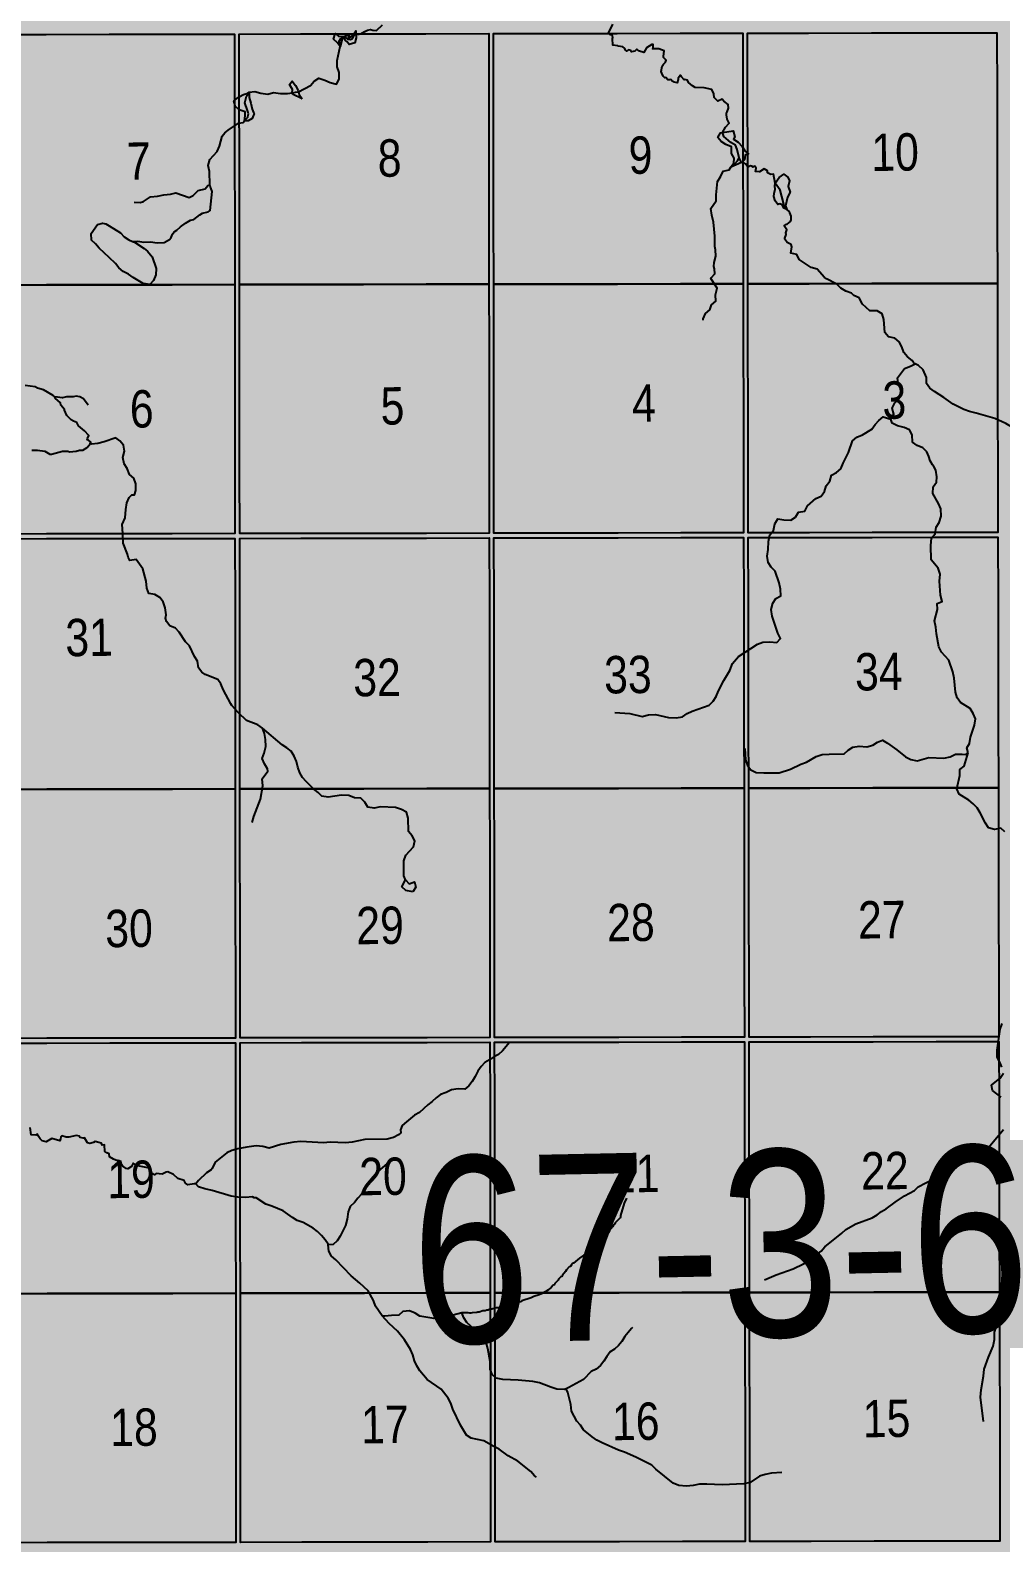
# Model space of a CAD drawing. Extents: x 405326 to 424052, y 6044755 to 6062236.
# Drawn here: x 416942.9 to 417150.2, y 6050906.2 to 6051229.2 of the extents above; entities that cross this region are included whole.
import ezdxf

# ---------------------------------------------------------------- set-up
doc = ezdxf.new("R2010")
doc.units = 0
doc.header["$LTSCALE"] = 5
doc.linetypes.add('DASHED2', pattern=[9.525, 6.35, -3.175])
for name, color, linetype in [('Quarters', 8, 'Continuous'), ('RoadSeg', 57, 'DASHED2'), ('T-WATER', 160, 'Continuous')]:
    doc.layers.add(name, color=color, linetype=linetype)
doc.layers.add('ROUTE-MAP-BACKGROUND-H', color=7, linetype='Continuous', true_color=0xf0ebff)
doc.styles.add('120', font='ARIALN.TTF', dxfattribs={"height": 13})

msp = doc.modelspace()

# ---------------------------------------------------------------- hatches: boundary and pattern name
at = {"layer": 'ROUTE-MAP-BACKGROUND-H'}
h = msp.add_hatch(color=256, dxfattribs=at)
h.dxf.hatch_style = 1
h.paths.add_polyline_path([(417500.313, 6050470.993), (417499.828, 6050583.719), (417489.556, 6051448.866), (416064.545, 6051448.577), (416073.609, 6050477.938), (416071.924, 6050150.968), (416104.424, 6050150.804), (416615.018, 6050150.686), (416614.752, 6050098.449), (417501.84, 6050099.469), (417600.187, 6050099.469), (417600.187, 6050157.259), (417501.84, 6050157.777)])

# ---------------------------------------------------------------- linework, layer by layer
at = {"layer": 'Quarters', "flags": 128}
for points in [[(416986.604, 6051174.873), (416973.196, 6051174.851), (416959.787, 6051174.829), (416946.378, 6051174.808), (416933.304, 6051174.786), (416933.297, 6051188.163), (416933.29, 6051201.54), (416933.283, 6051214.917), (416933.276, 6051228.294), (416946.346, 6051228.315), (416959.749, 6051228.337), (416973.153, 6051228.359), (416986.557, 6051228.382), (416986.569, 6051215.004), (416986.581, 6051201.627), (416986.593, 6051188.25)], [(417040.908, 6051174.96), (417027.499, 6051174.939), (417014.091, 6051174.917), (417000.682, 6051174.896), (416987.608, 6051174.874), (416987.596, 6051188.252), (416987.584, 6051201.629), (416987.572, 6051215.006), (416987.561, 6051228.383), (417000.63, 6051228.405), (417014.034, 6051228.427), (417027.438, 6051228.449), (417040.842, 6051228.471), (417040.858, 6051215.093), (417040.875, 6051201.715), (417040.892, 6051188.338)], [(417095.212, 6051175.047), (417081.804, 6051175.026), (417068.395, 6051175.004), (417054.986, 6051174.983), (417041.912, 6051174.962), (417041.895, 6051188.34), (417041.878, 6051201.717), (417041.862, 6051215.095), (417041.845, 6051228.472), (417054.914, 6051228.494), (417068.318, 6051228.516), (417081.722, 6051228.538), (417095.126, 6051228.56), (417095.147, 6051215.182), (417095.169, 6051201.803), (417095.191, 6051188.425)], [(417149.516, 6051175.134), (417136.108, 6051175.113), (417122.699, 6051175.091), (417109.29, 6051175.07), (417096.216, 6051175.049), (417096.194, 6051188.427), (417096.173, 6051201.805), (417096.151, 6051215.183), (417096.129, 6051228.561), (417109.199, 6051228.583), (417122.602, 6051228.605), (417136.006, 6051228.627), (417149.41, 6051228.648), (417149.436, 6051215.27), (417149.463, 6051201.891), (417149.49, 6051188.513)], [(416986.604, 6051174.873), (416986.616, 6051161.496), (416986.628, 6051148.118), (416986.64, 6051134.741), (416986.652, 6051121.698), (416973.238, 6051121.677), (416959.825, 6051121.656), (416946.411, 6051121.634), (416933.332, 6051121.613), (416933.325, 6051134.656), (416933.318, 6051148.033), (416933.311, 6051161.41), (416933.304, 6051174.786), (416946.378, 6051174.808), (416959.787, 6051174.829), (416973.196, 6051174.851)], [(417040.908, 6051174.96), (417040.925, 6051161.583), (417040.942, 6051148.205), (417040.959, 6051134.827), (417040.975, 6051121.784), (417027.561, 6051121.763), (417014.147, 6051121.742), (417000.734, 6051121.721), (416987.655, 6051121.7), (416987.643, 6051134.743), (416987.631, 6051148.12), (416987.62, 6051161.497), (416987.608, 6051174.874), (417000.682, 6051174.896), (417014.091, 6051174.917), (417027.499, 6051174.939)], [(417095.212, 6051175.047), (417095.234, 6051161.669), (417095.256, 6051148.291), (417095.278, 6051134.913), (417095.299, 6051121.869), (417081.885, 6051121.848), (417068.472, 6051121.827), (417055.058, 6051121.806), (417041.978, 6051121.786), (417041.962, 6051134.829), (417041.945, 6051148.207), (417041.928, 6051161.584), (417041.912, 6051174.962), (417054.986, 6051174.983), (417068.395, 6051175.004), (417081.804, 6051175.026)], [(417149.516, 6051175.134), (417149.543, 6051161.756), (417149.57, 6051148.377), (417149.597, 6051134.998), (417149.623, 6051121.954), (417136.209, 6051121.933), (417122.796, 6051121.912), (417109.382, 6051121.891), (417096.303, 6051121.871), (417096.281, 6051134.915), (417096.259, 6051148.293), (417096.238, 6051161.671), (417096.216, 6051175.049), (417109.29, 6051175.07), (417122.699, 6051175.091), (417136.108, 6051175.113)], [(417041.044, 6051067.269), (417027.625, 6051067.248), (417014.206, 6051067.227), (417000.788, 6051067.205), (416987.704, 6051067.184), (416987.692, 6051080.562), (416987.68, 6051093.941), (416987.668, 6051107.319), (416987.656, 6051120.697), (417000.735, 6051120.717), (417014.148, 6051120.739), (417027.562, 6051120.76), (417040.976, 6051120.781), (417040.993, 6051107.403), (417041.01, 6051094.025), (417041.027, 6051080.647)], [(417095.388, 6051067.354), (417081.969, 6051067.333), (417068.551, 6051067.312), (417055.132, 6051067.291), (417042.047, 6051067.271), (417042.03, 6051080.649), (417042.013, 6051094.027), (417041.997, 6051107.405), (417041.98, 6051120.783), (417055.059, 6051120.803), (417068.473, 6051120.824), (417081.887, 6051120.845), (417095.301, 6051120.866), (417095.323, 6051107.488), (417095.344, 6051094.11), (417095.366, 6051080.732)], [(417149.733, 6051067.439), (417136.314, 6051067.418), (417122.895, 6051067.397), (417109.476, 6051067.376), (417096.392, 6051067.356), (417096.37, 6051080.734), (417096.348, 6051094.112), (417096.326, 6051107.49), (417096.304, 6051120.868), (417109.384, 6051120.888), (417122.797, 6051120.909), (417136.211, 6051120.93), (417149.625, 6051120.951), (417149.652, 6051107.573), (417149.679, 6051094.195), (417149.706, 6051080.817)], [(416986.7, 6051067.183), (416973.282, 6051067.161), (416959.864, 6051067.14), (416946.445, 6051067.118), (416933.361, 6051067.097), (416933.354, 6051080.476), (416933.347, 6051093.854), (416933.34, 6051107.232), (416933.333, 6051120.61), (416946.412, 6051120.631), (416959.825, 6051120.652), (416973.239, 6051120.674), (416986.652, 6051120.695), (416986.664, 6051107.317), (416986.676, 6051093.939), (416986.688, 6051080.561)], [(416986.7, 6051067.183), (416986.712, 6051053.805), (416986.724, 6051040.427), (416986.737, 6051027.049), (416986.749, 6051014.005), (416973.325, 6051013.984), (416959.902, 6051013.962), (416946.479, 6051013.941), (416933.39, 6051013.92), (416933.383, 6051026.963), (416933.375, 6051040.341), (416933.368, 6051053.719), (416933.361, 6051067.097), (416946.445, 6051067.118), (416959.864, 6051067.14), (416973.282, 6051067.161)], [(417041.044, 6051067.269), (417041.061, 6051053.891), (417041.078, 6051040.513), (417041.095, 6051027.135), (417041.112, 6051014.091), (417027.688, 6051014.07), (417014.264, 6051014.049), (417000.841, 6051014.028), (416987.752, 6051014.007), (416987.74, 6051027.05), (416987.728, 6051040.428), (416987.716, 6051053.806), (416987.704, 6051067.184), (417000.788, 6051067.205), (417014.206, 6051067.227), (417027.625, 6051067.248)], [(417095.388, 6051067.354), (417095.41, 6051053.976), (417095.432, 6051040.598), (417095.454, 6051027.22), (417095.476, 6051014.177), (417082.052, 6051014.156), (417068.628, 6051014.135), (417055.205, 6051014.114), (417042.115, 6051014.093), (417042.098, 6051027.137), (417042.081, 6051040.515), (417042.064, 6051053.893), (417042.047, 6051067.271), (417055.132, 6051067.291), (417068.551, 6051067.312), (417081.969, 6051067.333)], [(417149.733, 6051067.439), (417149.759, 6051054.061), (417149.786, 6051040.684), (417149.813, 6051027.306), (417149.84, 6051014.263), (417136.416, 6051014.241), (417122.992, 6051014.22), (417109.569, 6051014.199), (417096.479, 6051014.179), (417096.458, 6051027.222), (417096.436, 6051040.6), (417096.414, 6051053.978), (417096.392, 6051067.356), (417109.476, 6051067.376), (417122.895, 6051067.397), (417136.314, 6051067.418)], [(416986.799, 6050959.49), (416973.37, 6050959.468), (416959.942, 6050959.447), (416946.513, 6050959.425), (416933.419, 6050959.404), (416933.412, 6050972.782), (416933.404, 6050986.16), (416933.397, 6050999.538), (416933.39, 6051012.916), (416946.479, 6051012.937), (416959.903, 6051012.959), (416973.326, 6051012.98), (416986.749, 6051013.002), (416986.762, 6050999.624), (416986.774, 6050986.246), (416986.786, 6050972.868)], [(417041.182, 6050959.576), (417027.753, 6050959.555), (417014.325, 6050959.534), (417000.896, 6050959.512), (416987.802, 6050959.491), (416987.79, 6050972.869), (416987.777, 6050986.247), (416987.765, 6050999.625), (416987.753, 6051013.003), (417000.842, 6051013.024), (417014.265, 6051013.046), (417027.689, 6051013.067), (417041.113, 6051013.088), (417041.13, 6050999.71), (417041.147, 6050986.332), (417041.165, 6050972.954)], [(417095.566, 6050959.662), (417082.137, 6050959.641), (417068.709, 6050959.62), (417055.28, 6050959.599), (417042.186, 6050959.578), (417042.168, 6050972.956), (417042.151, 6050986.334), (417042.134, 6050999.712), (417042.117, 6051013.09), (417055.206, 6051013.11), (417068.63, 6051013.131), (417082.054, 6051013.153), (417095.477, 6051013.174), (417095.5, 6050999.796), (417095.522, 6050986.418), (417095.544, 6050973.04)], [(417149.95, 6050959.748), (417136.521, 6050959.727), (417123.092, 6050959.706), (417109.664, 6050959.685), (417096.57, 6050959.664), (417096.547, 6050973.042), (417096.525, 6050986.42), (417096.503, 6050999.797), (417096.481, 6051013.175), (417109.57, 6051013.196), (417122.994, 6051013.217), (417136.418, 6051013.238), (417149.842, 6051013.259), (417149.869, 6050999.881), (417149.896, 6050986.504), (417149.923, 6050973.126)], [(416986.799, 6050959.49), (416986.811, 6050946.112), (416986.823, 6050932.734), (416986.836, 6050919.356), (416986.848, 6050906.312), (416973.414, 6050906.291), (416959.981, 6050906.269), (416946.547, 6050906.248), (416933.448, 6050906.227), (416933.441, 6050919.27), (416933.434, 6050932.648), (416933.426, 6050946.026), (416933.419, 6050959.404), (416946.513, 6050959.425), (416959.942, 6050959.447), (416973.37, 6050959.468)], [(417041.182, 6050959.576), (417041.199, 6050946.198), (417041.217, 6050932.82), (417041.234, 6050919.442), (417041.251, 6050906.399), (417027.818, 6050906.378), (417014.384, 6050906.356), (417000.95, 6050906.335), (416987.851, 6050906.314), (416987.839, 6050919.357), (416987.827, 6050932.735), (416987.814, 6050946.113), (416987.802, 6050959.491), (417000.896, 6050959.512), (417014.325, 6050959.534), (417027.753, 6050959.555)], [(417095.566, 6050959.662), (417095.588, 6050946.284), (417095.61, 6050932.907), (417095.633, 6050919.529), (417095.654, 6050906.485), (417082.221, 6050906.464), (417068.787, 6050906.443), (417055.354, 6050906.421), (417042.255, 6050906.4), (417042.238, 6050919.444), (417042.22, 6050932.822), (417042.203, 6050946.2), (417042.186, 6050959.578), (417055.28, 6050959.599), (417068.709, 6050959.62), (417082.137, 6050959.641)], [(417149.95, 6050959.748), (417149.977, 6050946.37), (417150.004, 6050932.993), (417150.031, 6050919.615), (417150.057, 6050906.572), (417136.624, 6050906.55), (417123.19, 6050906.529), (417109.757, 6050906.508), (417096.658, 6050906.487), (417096.636, 6050919.53), (417096.614, 6050932.908), (417096.592, 6050946.286), (417096.57, 6050959.664), (417109.664, 6050959.685), (417123.092, 6050959.706), (417136.521, 6050959.727)]]:
    msp.add_lwpolyline(points, close=True, dxfattribs=at)
at = {"layer": 'T-WATER'}
for p, q in [((416989.519, 6051211.344), (416989.52, 6051211.347)), ((417094.841, 6051200.951), (417094.321, 6051201.969))]:
    msp.add_line(p, q, dxfattribs=at)
at = {"layer": 'T-WATER', "flags": 128}
for points in [[(416989.52, 6051211.347), (416989.449, 6051211.611), (416989.328, 6051212.07), (416988.773, 6051213.689), (416989.075, 6051215.11), (416989.698, 6051215.982), (416990.891, 6051216.096), (416992.187, 6051215.721), (416993.638, 6051215.52), (416994.893, 6051215.922), (416996.34, 6051215.716), (416997.86, 6051215.67), (416998.891, 6051215.844), (416999.596, 6051215.969), (417000.246, 6051216.012), (417002.808, 6051217.391), (417003.541, 6051218.322), (417004.551, 6051218.984), (417005.821, 6051218.562), (417006.988, 6051218.058), (417008.304, 6051217.698), (417008.932, 6051218.759), (417008.93, 6051220.156), (417008.511, 6051221.369), (417008.468, 6051222.719), (417009.087, 6051225.731), (417008.895, 6051226.875), (417009.23, 6051227.43), (417009.872, 6051227.776), (417010.147, 6051227.753), (417010.705, 6051227.317), (417011.327, 6051227.244), (417011.757, 6051227.397), (417012.271, 6051228.332), (417012.488, 6051228.591), (417012.847, 6051228.283), (417013.533, 6051228.449), (417014.396, 6051228.951), (417014.954, 6051229.182), (417015.618, 6051229.331), (417016.089, 6051229.175), (417016.91, 6051229.107), (417018.159, 6051230.342)], [(417091.67, 6051211.47), (417091.775, 6051211.736), (417092.095, 6051212.549), (417091.996, 6051213.323), (417091.082, 6051214.052), (417090.708, 6051214.483), (417089.813, 6051214.039), (417088.99, 6051214.81), (417088.918, 6051215.589), (417088.507, 6051216.521), (417086.873, 6051216.859), (417084.976, 6051216.941), (417084.385, 6051217.349), (417083.538, 6051218.039), (417083.339, 6051218.551), (417082.725, 6051218.661), (417082.575, 6051218.624), (417082.024, 6051219.22), (417081.962, 6051219.477), (417081.815, 6051219.623), (417081.341, 6051218.963), (417081.336, 6051218.68), (417081.1, 6051217.953), (417080.477, 6051218.101), (417080.02, 6051218.31), (417079.735, 6051218.701), (417079.506, 6051218.608), (417079.14, 6051218.637), (417078.67, 6051219.123), (417078.499, 6051219.048), (417078.138, 6051219.402), (417077.802, 6051220.048), (417077.721, 6051220.417), (417077.931, 6051221.504), (417078.171, 6051221.976), (417078.624, 6051222.409), (417078.772, 6051222.775), (417078.2, 6051223.406), (417078.161, 6051223.573), (417078.322, 6051224.778), (417077.217, 6051225.188), (417075.827, 6051225.235), (417076.012, 6051225.467), (417075.996, 6051226.149), (417075.678, 6051226.13), (417074.583, 6051225.47), (417074.004, 6051224.423), (417072.839, 6051224.769), (417072.527, 6051225.147), (417072.051, 6051224.747), (417071.341, 6051224.553), (417071.18, 6051224.883), (417070.734, 6051225.04), (417070.283, 6051224.736), (417070.119, 6051224.833), (417069.863, 6051225.37), (417069.535, 6051225.655), (417068.471, 6051225.777), (417068.431, 6051225.897), (417067.337, 6051226.029), (417067.306, 6051227.405), (417067.376, 6051227.614), (417067.213, 6051228.185), (417066.77, 6051228.21), (417066.462, 6051228.534), (417067.335, 6051230.454)], [(416981.291, 6051196.21), (416981.228, 6051198.995), (416980.893, 6051200.277), (416981.279, 6051201.558), (416982.874, 6051203.316), (416983.359, 6051204.467), (416983.899, 6051206.571), (416984.471, 6051207.288), (416985.217, 6051207.85), (416987.411, 6051209.333), (416988.386, 6051209.527), (416988.712, 6051209.841), (416989.408, 6051210.633), (416989.477, 6051211.077), (416989.519, 6051211.344)], [(417090.824, 6051207.377), (417091.423, 6051208.493), (417092.216, 6051209.377), (417091.759, 6051210.218), (417091.653, 6051211.117), (417091.67, 6051211.47)], [(417094.321, 6051201.969), (417093.947, 6051203.729), (417093.548, 6051204.646), (417092.567, 6051205.256), (417091.109, 6051206.53), (417090.824, 6051207.377)], [(417092.55, 6051199.936), (417093.383, 6051200.561), (417093.998, 6051201.331), (417094.321, 6051201.969)], [(417086.672, 6051167.264), (417086.681, 6051167.543), (417087.147, 6051168.731), (417088.087, 6051169.457), (417088.474, 6051170.582), (417089.363, 6051171.342), (417089.269, 6051172.721), (417089.653, 6051174.111), (417088.335, 6051176.171), (417088.345, 6051176.305), (417089.132, 6051177.157), (417089.064, 6051178.279), (417088.93, 6051178.725), (417089.011, 6051179.582), (417089.371, 6051180.922), (417089.293, 6051182.326), (417089.173, 6051183.039), (417089.14, 6051185.216), (417088.843, 6051188.206), (417088.487, 6051189.682), (417088.272, 6051191.119), (417089.457, 6051192.772), (417089.459, 6051194.018), (417089.722, 6051196.9), (417090.399, 6051197.895), (417090.909, 6051199.069), (417092.211, 6051199.403), (417092.55, 6051199.936)], [(417102.017, 6051196.556), (417101.661, 6051198.449), (417101.123, 6051198.411), (417100.38, 6051198.73), (417100.428, 6051199.191), (417099.721, 6051199.615), (417098.712, 6051198.95), (417097.863, 6051199.063), (417097.953, 6051199.715), (417097.701, 6051200.138), (417097.273, 6051199.945), (417097.2, 6051200.095), (417096.808, 6051200.221), (417096.196, 6051199.987), (417095.702, 6051200.686), (417095.244, 6051200.946), (417094.841, 6051200.951)], [(416964.766, 6051184.08), (416965.905, 6051184.126), (416967.17, 6051183.923), (416968.586, 6051184.009), (416970.038, 6051183.777), (416971.509, 6051183.858), (416972.695, 6051184.492), (416972.99, 6051184.912), (416973.296, 6051185.635), (416973.689, 6051186.159), (416974.216, 6051186.478), (416974.987, 6051187.245), (416976.094, 6051188.01), (416977.167, 6051188.636), (416977.862, 6051188.812), (416979.167, 6051189.765), (416979.716, 6051190.099), (416980.949, 6051190.432), (416981.319, 6051190.712), (416981.803, 6051194.792), (416981.323, 6051195.877), (416981.291, 6051196.21)], [(416965.143, 6051192.456), (416966.386, 6051192.432), (416967.108, 6051192.609), (416968.593, 6051193.593), (416970.094, 6051193.762), (416971.445, 6051194.059), (416972.877, 6051194.213), (416974.014, 6051194.451), (416976.845, 6051193.495), (416977.689, 6051193.882), (416978.75, 6051194.958), (416980.31, 6051195.317), (416980.85, 6051196.034), (416981.291, 6051196.21)], [(417104.528, 6051190.91), (417104.004, 6051191.414), (417103.816, 6051192.335), (417103.128, 6051195.014), (417102.017, 6051196.556)], [(417131.942, 6051157.957), (417131.599, 6051158.244), (417131.303, 6051158.698), (417130.308, 6051159.47), (417129.561, 6051160.385), (417129.072, 6051161.572), (417128.501, 6051162.65), (417127.596, 6051163.412), (417126.27, 6051163.748), (417125.442, 6051164.626), (417125.246, 6051167.398), (417124.885, 6051168.669), (417123.829, 6051169.249), (417122.264, 6051169.312), (417120.713, 6051170.718), (417120.02, 6051172.019), (417118.858, 6051172.546), (417118.366, 6051173.017), (417117.139, 6051173.467), (417116.09, 6051174.088), (417115.233, 6051174.965), (417113.001, 6051176.125), (417112.615, 6051176.412), (417111.02, 6051178.166), (417109.712, 6051178.553), (417107.171, 6051180.228), (417106.643, 6051181.283), (417105.359, 6051181.564), (417105.632, 6051182.957), (417105.493, 6051183.409), (417104.609, 6051183.883), (417104.119, 6051184.605), (417104.118, 6051184.786), (417104.415, 6051185.584), (417104.347, 6051185.91), (417104.556, 6051186.598), (417103.953, 6051187.407), (417104.299, 6051187.735), (417104.638, 6051187.804), (417105.307, 6051188.325), (417105.465, 6051188.704), (417105.483, 6051189.501), (417105.181, 6051190.181), (417104.867, 6051190.624), (417104.528, 6051190.91)], [(417126.735, 6051146.112), (417126.89, 6051146.448), (417127.385, 6051147.191), (417127.068, 6051148.472), (417127.583, 6051149.627), (417128.429, 6051150.448), (417128.951, 6051151.613), (417128.866, 6051152.722), (417128.31, 6051153.728), (417128.21, 6051154.977), (417129.679, 6051156.949), (417130.985, 6051157.474), (417131.942, 6051157.957)], [(417167.111, 6051141.774), (417166.554, 6051141.948), (417165.183, 6051141.759), (417164.74, 6051141.6), (417160.421, 6051141.689), (417157.67, 6051142.38), (417156.44, 6051142.846), (417155.28, 6051143.402), (417153.959, 6051143.793), (417152.853, 6051144.296), (417151.312, 6051145.214), (417148.989, 6051146.297), (417145.005, 6051147.433), (417143.58, 6051147.756), (417142.316, 6051148.211), (417140.038, 6051149.342), (417138.107, 6051150.768), (417136.057, 6051152.061), (417135.106, 6051152.797), (417134.399, 6051153.756), (417134.35, 6051155.076), (417133.631, 6051156.699), (417132.665, 6051157.636), (417131.942, 6051157.957)], [(416948.136, 6051150.906), (416947.797, 6051151.232), (416945.774, 6051152.407), (416944.429, 6051152.762), (416943.982, 6051153.022), (416941.805, 6051153.318)], [(416955.322, 6051149.099), (416954.274, 6051150.453), (416953.497, 6051150.925), (416952.691, 6051151.065), (416952.068, 6051150.919), (416950.629, 6051150.939), (416949.782, 6051150.686), (416948.136, 6051150.906)], [(416955.682, 6051140.863), (416955.85, 6051141.199), (416955.341, 6051141.628), (416955.096, 6051141.725), (416955.139, 6051142.006), (416955.446, 6051142.625), (416954.517, 6051143.642), (416953.194, 6051144.739), (416952.855, 6051145.419), (416952.189, 6051145.701), (416951.677, 6051146.028), (416950.703, 6051146.894), (416950.229, 6051148.077), (416950.232, 6051148.221), (416949.472, 6051149.101), (416949.345, 6051149.613), (416948.841, 6051150.166), (416948.334, 6051150.558), (416948.136, 6051150.906)], [(417067.795, 6051083.503), (417071.009, 6051083.291), (417073.666, 6051082.689), (417074.954, 6051083.03), (417076.491, 6051083.106), (417079.27, 6051082.459), (417080.864, 6051082.371), (417082.24, 6051082.611), (417083.246, 6051083.28), (417084.332, 6051083.816), (417087.954, 6051085.089), (417088.789, 6051085.924), (417089.448, 6051086.957), (417089.951, 6051088.159), (417091.07, 6051090.359), (417092.345, 6051092.49), (417092.953, 6051093.99), (417094.209, 6051095.49), (417098.236, 6051098.1), (417099.435, 6051098.545), (417100.891, 6051098.565), (417102.389, 6051098.479), (417103.149, 6051099.339), (417102.612, 6051100.419), (417101.408, 6051104.112), (417101.196, 6051105.518), (417101.543, 6051106.822), (417102.195, 6051107.873), (417103.273, 6051108.446), (417103.176, 6051109.875), (417102.884, 6051111.229), (417102.044, 6051113.695), (417101.199, 6051114.516), (417100.569, 6051115.511), (417100.334, 6051116.874), (417100.574, 6051118.328), (417100.639, 6051119.995), (417100.921, 6051121.46), (417101.715, 6051122.377), (417101.974, 6051123.809), (417102.58, 6051124.893), (417103.867, 6051124.639), (417105.37, 6051124.583), (417106.356, 6051125.241), (417107.054, 6051126.257), (417108.357, 6051126.529), (417108.944, 6051127.637), (417110.711, 6051129.222), (417111.873, 6051129.716), (417112.602, 6051130.677), (417112.969, 6051131.94), (417113.715, 6051132.874), (417114.056, 6051134.219), (417115.151, 6051134.784), (417116.106, 6051135.504), (417116.59, 6051136.716), (417117.697, 6051139.017), (417118.563, 6051141.514), (417119.487, 6051142.292), (417120.687, 6051142.764), (417122.729, 6051143.983), (417123.405, 6051144.995), (417124.194, 6051145.864), (417125.126, 6051146.62), (417126.735, 6051146.112)], [(417143.277, 6051074.868), (417143.022, 6051075.944), (417143.547, 6051076.856), (417143.781, 6051078.233), (417144.627, 6051080.784), (417144.817, 6051082.16), (417144.331, 6051083.316), (417143.709, 6051084.358), (417141.623, 6051085.658), (417140.939, 6051086.632), (417140.566, 6051087.879), (417140.273, 6051090.818), (417139.967, 6051092.176), (417139.162, 6051094.67), (417137.566, 6051096.414), (417137.004, 6051097.503), (417136.518, 6051100.277), (417136.379, 6051101.765), (417136.113, 6051103.116), (417136.743, 6051105.526), (417136.631, 6051106.754), (417137.693, 6051107.21), (417137.364, 6051108.559), (417137.128, 6051111.576), (417137.256, 6051113.079), (417136.877, 6051114.332), (417135.345, 6051116.126), (417135.322, 6051119.138), (417135.445, 6051120.742), (417136.216, 6051121.653), (417136.405, 6051123.059), (417137.106, 6051124.065), (417137.477, 6051125.417), (417137.409, 6051126.966), (417136.965, 6051128.141), (417135.737, 6051130.244), (417135.784, 6051131.703), (417136.523, 6051132.669), (417136.56, 6051133.856), (417136.334, 6051135.256), (417135.905, 6051136.064), (417135.638, 6051136.392), (417135.12, 6051137.238), (417134.839, 6051138.204), (417134.407, 6051139.184), (417133.564, 6051140.029), (417132.371, 6051140.542), (417131.37, 6051141.217), (417131.292, 6051142.772), (417130.712, 6051143.836), (417129.574, 6051144.394), (417128.158, 6051144.714), (417127.021, 6051145.284), (417126.735, 6051146.112)], [(416943.25, 6051139.496), (416944.496, 6051139.536), (416946.032, 6051139.336), (416947.084, 6051138.705), (416947.426, 6051138.666), (416949.834, 6051139.288), (416950.939, 6051139.284), (416951.323, 6051139.174), (416952.753, 6051139.288), (416953.467, 6051139.508), (416954.178, 6051139.525), (416955.064, 6051140.111), (416955.682, 6051140.863)], [(416980.261, 6051091.636), (416979.569, 6051092.096), (416978.822, 6051093.034), (416978.622, 6051094.44), (416978.03, 6051095.448), (416976.93, 6051097.737), (416976.108, 6051098.615), (416974.758, 6051100.639), (416973.953, 6051101.485), (416972.761, 6051101.988), (416972, 6051102.91), (416971.826, 6051103.657), (416971.927, 6051104.362), (416971.741, 6051105.834), (416971.325, 6051107.113), (416970.575, 6051108.033), (416969.524, 6051108.676), (416968.282, 6051108.886), (416967.8, 6051110.069), (416967.671, 6051111.527), (416966.991, 6051114.219), (416965.517, 6051116.178), (416964.155, 6051115.993), (416963.816, 6051116.702), (416963.71, 6051117.311), (416962.761, 6051119.67), (416962.724, 6051121.727), (416962.533, 6051123.623), (416963.213, 6051125.053), (416963.308, 6051126.835), (416963.531, 6051128.262), (416964.03, 6051129.448), (416964.634, 6051129.979), (416965.172, 6051130.01), (416965.496, 6051130.937), (416965.487, 6051132.325), (416965.031, 6051133.523), (416964.146, 6051134.318), (416963.589, 6051135.635), (416963.011, 6051136.642), (416962.687, 6051137.961), (416963.041, 6051139.282), (416962.851, 6051140.601), (416962.042, 6051141.524), (416961.173, 6051142.163), (416958.674, 6051141.311), (416957.38, 6051140.976), (416956.016, 6051140.803), (416955.682, 6051140.863)], [(416992.512, 6051080.172), (416991.562, 6051080.898), (416989.144, 6051081.786), (416987.411, 6051083.415), (416986.011, 6051085.038), (416985.784, 6051085.366), (416984.105, 6051088.439), (416983.652, 6051089.617), (416982.969, 6051090.588), (416980.261, 6051091.636)], [(416990.331, 6051060), (416990.705, 6051061.311), (416992.075, 6051065.011), (416992.576, 6051067.865), (416992.485, 6051069.363), (416993.648, 6051070.954), (416993.593, 6051071.514), (416992.978, 6051072.571), (416992.475, 6051073.722), (416992.919, 6051074.826), (416993.23, 6051076.23), (416993.149, 6051077.742), (416992.947, 6051079.052), (416992.512, 6051080.172)], [(417023.062, 6051047.79), (417022.721, 6051048.626), (417022.697, 6051051.819), (417023.156, 6051053.051), (417024.808, 6051054.791), (417025.096, 6051056.136), (417024.48, 6051057.198), (417023.737, 6051058.118), (417023.663, 6051060.932), (417023.306, 6051062.197), (417022.224, 6051062.824), (417020.938, 6051063.24), (417017.739, 6051063.366), (417016.391, 6051063.075), (417014.995, 6051063.323), (417014.392, 6051064.345), (417013.56, 6051065.186), (417012.188, 6051065.291), (417010.95, 6051065.76), (417009.383, 6051065.862), (417006.586, 6051065.428), (417005.209, 6051065.656), (417004.405, 6051066.444), (417003.471, 6051067.156), (417001.836, 6051068.785), (417001.101, 6051069.611), (417000.495, 6051070.652), (417000.075, 6051071.815), (416999.769, 6051073.076), (416999.272, 6051074.218), (416998.641, 6051075.233), (416997.758, 6051075.953), (416996.731, 6051076.576), (416992.512, 6051080.172)], [(417095.573, 6051075.84), (417095.68, 6051073.437), (417096.117, 6051072.2), (417096.878, 6051071.28), (417097.96, 6051070.71), (417099.626, 6051070.643), (417102.872, 6051070.629), (417105.337, 6051071.437), (417107.527, 6051072.509), (417108.77, 6051072.895), (417110.818, 6051074.14), (417112.07, 6051074.514), (417113.603, 6051074.626), (417116.757, 6051074.655), (417117.632, 6051075.441), (417118.626, 6051076.111), (417120.007, 6051076.299), (417121.641, 6051076.212), (417122.914, 6051076.565), (417123.924, 6051077.177), (417124.998, 6051077.602), (417126.052, 6051076.96), (417128.045, 6051075.559), (417129.887, 6051074.024), (417131.035, 6051073.47), (417132.376, 6051073.173), (417134.889, 6051073.889), (417138.093, 6051073.769), (417139.444, 6051074.049), (417140.543, 6051074.606), (417141.987, 6051074.643), (417142.8, 6051074.565), (417143.277, 6051074.868)], [(417151.092, 6051058.045), (417150.216, 6051058.816), (417148.881, 6051058.551), (417147.638, 6051058.876), (417146.968, 6051059.898), (417145.831, 6051062.118), (417145.17, 6051063.13), (417144.372, 6051064.029), (417143.413, 6051064.772), (417141.37, 6051066.106), (417140.852, 6051067.237), (417141.496, 6051070.024), (417141.46, 6051071.338), (417142.434, 6051072.034), (417143.277, 6051074.868)], [(417150.48, 6051007.742), (417150.007, 6051008.867), (417149.439, 6051009.931), (417149.44, 6051011.42), (417150.083, 6051015.88), (417150.52, 6051017.104)], [(417045.28, 6051013.044), (417043.792, 6051011.248), (417042.963, 6051010.498), (417041.914, 6051009.963), (417041.035, 6051009.315), (417040.001, 6051008.752), (417039.218, 6051007.94), (417038.505, 6051006.948), (417037.972, 6051005.776), (417037.337, 6051004.706), (417036.616, 6051003.792), (417035.74, 6051003.092), (417034.297, 6051003.157), (417032.914, 6051002.903), (417031.785, 6051002.353), (417030.556, 6051001.941), (417029.655, 6051001.259), (417028.791, 6051000.444), (417027.822, 6050999.717), (417026.049, 6050998.119), (417025.02, 6050997.495), (417023.318, 6050996.089), (417022.359, 6050995.297), (417022.005, 6050994.393), (417022.083, 6050993.734), (417021.55, 6050993.332), (417020.485, 6050992.724), (417019.148, 6050992.394), (417014.413, 6050992.341), (417011.678, 6050991.796), (417010.24, 6050991.626), (417006.964, 6050991.762), (417005.548, 6050991.63), (417000.702, 6050991.89), (416999.202, 6050991.776), (416996.477, 6050991.237), (416993.955, 6050990.495), (416992.582, 6050990.841), (416991.16, 6050990.977), (416989.172, 6050990.682), (416987.239, 6050990.346), (416985.991, 6050989.993), (416984.875, 6050989.465), (416982.401, 6050987.508), (416981.798, 6050986.134), (416981.538, 6050985.859), (416980.561, 6050985.182), (416978.869, 6050983.561), (416978.262, 6050982.847)], [(417150.345, 6051001.351), (417148.465, 6051002.827), (417148.273, 6051003.954), (417150.13, 6051005.414), (417150.786, 6051006.469)], [(416978.262, 6050982.847), (416977.92, 6050982.895), (416976.554, 6050982.673), (416976.046, 6050983.014), (416975.775, 6050983.569), (416974.45, 6050984.019), (416973.483, 6050984.843), (416972.316, 6050985.411), (416971.92, 6050985.387), (416971.097, 6050984.933), (416969.839, 6050985.056), (416969.45, 6050984.803), (416968.794, 6050985.152), (416968.642, 6050985.973), (416968.01, 6050986.248), (416965.524, 6050986.747), (416965.324, 6050987.011), (416964.889, 6050987.307), (416964.529, 6050986.596), (416963.76, 6050986.099), (416963.429, 6050986.163), (416962.666, 6050986.657), (416962.442, 6050987.014), (416962.273, 6050987.642), (416961.663, 6050987.838), (416961.551, 6050987.791), (416960.714, 6050988.099), (416959.876, 6050988.646), (416959.798, 6050989.28), (416959.256, 6050989.454), (416958.877, 6050989.758), (416958.8, 6050991.179), (416958.268, 6050991.14), (416958.143, 6050991.581), (416957.557, 6050991.659), (416956.766, 6050991.911), (416956.442, 6050991.722), (416955.634, 6050991.459), (416955.15, 6050991.618), (416954.471, 6050992.654), (416954.242, 6050992.589), (416953.58, 6050992.782), (416953.402, 6050993.057), (416952.781, 6050993.22), (416951.148, 6050992.836), (416950.614, 6050992.858), (416949.675, 6050993.108), (416949.452, 6050992.889), (416949.396, 6050992.476), (416949.225, 6050992.048), (416947.529, 6050992.558), (416946.311, 6050991.846), (416945.433, 6050992.079), (416945.009, 6050992.479), (416944.599, 6050993.115), (416944.472, 6050993.452), (416944.133, 6050993.263), (416943.137, 6050993.353), (416942.91, 6050994.862)], [(417099.763, 6050962.392), (417102.227, 6050963.448), (417105.856, 6050964.747), (417108.097, 6050965.813), (417110.065, 6050967.012), (417110.922, 6050967.795), (417111.861, 6050968.514), (417112.64, 6050969.381), (417116.267, 6050972.326), (417117.143, 6050973.138), (417119.241, 6050974.32), (417122.791, 6050975.638), (417123.81, 6050976.239), (417124.751, 6050976.93), (417125.776, 6050977.529), (417127.684, 6050978.953), (417129.662, 6050980.316), (417131.779, 6050981.433), (417132.589, 6050982.241), (417135.878, 6050983.912), (417137.101, 6050984.344), (417138.115, 6050985.006), (417138.739, 6050986.072), (417139.466, 6050987.075), (417140.588, 6050987.604), (417142.094, 6050987.691), (417143.325, 6050988.057), (417144.497, 6050988.54), (417145.534, 6050989.149), (417147.514, 6050990.551), (417150.786, 6050994.502)], [(417019.561, 6050987.783), (417019.07, 6050987.118), (417017.265, 6050985.591), (417015.64, 6050983.802), (417013.692, 6050980.662), (417012.904, 6050979.815), (417012.153, 6050978.854), (417011.286, 6050978.058), (417010.797, 6050976.86), (417010.63, 6050975.316), (417010.287, 6050973.958), (417009.13, 6050971.699), (417008.46, 6050970.68), (417007.648, 6050969.878), (417006.564, 6050969.871)], [(417006.564, 6050969.871), (417006.557, 6050969.952), (417005.889, 6050970.937), (417005.143, 6050971.843), (417004.296, 6050972.675), (417003.32, 6050973.396), (417001.193, 6050974.592), (416999.957, 6050975.057), (416998.928, 6050975.684), (416996.965, 6050977.09), (416994.507, 6050978.075), (416993.234, 6050978.5), (416991.202, 6050979.858), (416990.731, 6050979.863), (416990.394, 6050980.082), (416988.916, 6050979.932), (416987.283, 6050980.05), (416985.838, 6050980.258), (416981.754, 6050981.465), (416980.222, 6050981.807), (416978.863, 6050982.227), (416978.262, 6050982.847)], [(417070.257, 6050979.821), (417069.784, 6050978.749), (417069.006, 6050976.111), (417068.999, 6050975.778), (417068.916, 6050975.603), (417067.89, 6050974.532), (417067.778, 6050974.297), (417067.547, 6050974.175), (417067.324, 6050973.704), (417066.642, 6050972.874), (417066.419, 6050972.403), (417066.189, 6050972.281), (417066.077, 6050972.046), (417065.621, 6050971.57), (417065.509, 6050971.334), (417065.279, 6050971.213), (417065.055, 6050970.742), (417064.825, 6050970.62), (417064.029, 6050969.671), (417063.684, 6050969.43), (417063.573, 6050969.195), (417063.225, 6050969.071), (417063.114, 6050968.835), (417062.308, 6050968.352), (417062.08, 6050968.114), (417061.847, 6050968.109), (417061.505, 6050967.752), (417061.158, 6050967.628), (417060.238, 6050967.025), (417058.978, 6050965.949), (417058.747, 6050965.828), (417058.519, 6050965.59), (417058.294, 6050965.235), (417058.063, 6050965.114), (417057.493, 6050964.519), (417057.267, 6050964.164), (417056.585, 6050963.334), (417056.474, 6050963.098), (417056.243, 6050962.977), (417055.787, 6050962.501), (417055.675, 6050962.265), (417054.991, 6050961.551), (417054.879, 6050961.316), (417054.649, 6050961.194), (417054.192, 6050960.718), (417053.848, 6050960.478), (417053.62, 6050960.24), (417053.044, 6050959.878), (417052.697, 6050959.754), (417052.469, 6050959.516), (417051.661, 6050959.149), (417050.503, 6050958.775), (417049.925, 6050958.529), (417047.956, 6050957.905), (417047.612, 6050957.664), (417047.148, 6050957.538), (417046.565, 6050957.525), (417046.335, 6050957.404), (417043.091, 6050956.402), (417042.508, 6050956.39), (417041.234, 6050956.013), (417040.884, 6050956.006), (417040.654, 6050955.884), (417040.421, 6050955.879), (417040.073, 6050955.755), (417039.607, 6050955.745), (417038.797, 6050955.495), (417038.563, 6050955.49), (417038.333, 6050955.369), (417037.284, 6050955.346), (417037.053, 6050955.225), (417036.82, 6050955.22), (417036.468, 6050955.329), (417035.115, 6050955.347)], [(417018.076, 6050954.704), (417016.7, 6050956.741), (417016.242, 6050957.948), (417015.066, 6050960.022), (417013.349, 6050961.666), (417011.478, 6050963.247), (417008.177, 6050966.614), (417007.265, 6050967.407), (417006.685, 6050968.481), (417006.564, 6050969.871)], [(417146.535, 6050932.138), (417145.913, 6050937.287), (417146.041, 6050938.859), (417146.55, 6050941.781), (417146.711, 6050943.297), (417147.596, 6050945.826), (417148.641, 6050948.197), (417148.905, 6050949.595), (417148.909, 6050951.22), (417149.333, 6050952.524), (417149.359, 6050955.591), (417149.801, 6050956.893), (417151.273, 6050958.713)], [(417035.115, 6050955.347), (417033.255, 6050954.848), (417029.124, 6050954.145), (417026.165, 6050954.618), (417025.115, 6050955.257), (417023.895, 6050955.747), (417022.523, 6050955.598), (417021.631, 6050954.824), (417020.08, 6050954.784), (417018.627, 6050954.635), (417018.076, 6050954.704)], [(417051.05, 6050920.21), (417050.607, 6050920.517), (417049.824, 6050921.422), (417047.078, 6050923.634), (417045.004, 6050924.82), (417043.108, 6050926.234), (417041.949, 6050926.749), (417039.778, 6050927.99), (417037.072, 6050928.579), (417036.101, 6050929.216), (417034.792, 6050931.32), (417033.218, 6050934.781), (417032.749, 6050936.007), (417032.191, 6050937.102), (417030.706, 6050939.031), (417027.694, 6050941.093), (417026.16, 6050942.945), (417025.527, 6050943.968), (417024.972, 6050945.07), (417024.618, 6050946.343), (417024.174, 6050947.517), (417022.832, 6050949.539), (417021.38, 6050951.398), (417019.613, 6050953.034), (417018.076, 6050954.704)], [(417057.388, 6050939.111), (417056.996, 6050938.939), (417055.406, 6050939.029), (417054.124, 6050939.442), (417051.71, 6050940.384), (417050.295, 6050940.676), (417047.137, 6050940.965), (417043.862, 6050941.094), (417042.472, 6050941.348), (417041.595, 6050942.135), (417041.131, 6050943.295), (417041.18, 6050944.948), (417040.677, 6050947.701), (417040.277, 6050948.969), (417039.688, 6050950.068), (417036.212, 6050953.248), (417035.551, 6050954.246), (417035.115, 6050955.347)], [(417071.585, 6050952.175), (417071.339, 6050951.997), (417069.903, 6050950.235), (417069.268, 6050949.206), (417068.566, 6050948.348), (417067.75, 6050947.576), (417066.762, 6050946.979), (417066.06, 6050946.015), (417065.47, 6050944.971), (417064.726, 6050944.041), (417063.807, 6050943.288), (417062.769, 6050942.759), (417061.133, 6050941.057), (417057.942, 6050939.367), (417057.536, 6050939.179), (417057.388, 6050939.111)], [(417103.442, 6050921.241), (417101.249, 6050921.085), (417099.898, 6050920.804), (417098.685, 6050920.422), (417096.677, 6050919.074), (417095.362, 6050918.803), (417090.747, 6050918.569), (417087.47, 6050918.742), (417085.857, 6050918.731), (417084.539, 6050918.449), (417083.074, 6050918.299), (417081.468, 6050918.438), (417080.269, 6050918.953), (417076.533, 6050921.97), (417075.689, 6050922.796), (417072.311, 6050924.534), (417069.886, 6050925.575), (417068.549, 6050925.973), (417065.054, 6050927.565), (417063.964, 6050928.137), (417062.931, 6050928.809), (417061.11, 6050930.305), (417060.431, 6050931.322), (417059.706, 6050932.192), (417058.528, 6050934.323), (417058.385, 6050935.77), (417057.749, 6050938.322), (417057.388, 6050939.111)]]:
    msp.add_lwpolyline(points, dxfattribs=at)
for points in [[(417009.087, 6051225.731), (417008.552, 6051226.478), (417007.7, 6051227.271), (417008.085, 6051228.44), (417008.114, 6051228.528), (417008.211, 6051228.44), (417008.788, 6051227.916), (417009.799, 6051227.856), (417011.002, 6051228.23), (417010.917, 6051227.523), (417011.88, 6051228.173), (417012.059, 6051228.447), (417012.456, 6051229.059), (417012.488, 6051228.591), (417012.498, 6051228.448), (417012.558, 6051227.58), (417012.282, 6051226.48), (417011.07, 6051226.15), (417010.648, 6051226.698), (417010.271, 6051226.988), (417009.922, 6051227.682), (417009.507, 6051227.101), (417009.087, 6051225.731)], [(417001.007, 6051214.548), (416998.943, 6051215.513), (416998.891, 6051215.844), (416998.919, 6051216.545), (416998.269, 6051217.573), (416998.869, 6051218.316), (416999.587, 6051217.368), (417000.18, 6051216.307), (417000.246, 6051216.012), (417000.364, 6051215.484), (417001.007, 6051214.548)], [(416988.712, 6051209.841), (416988.83, 6051210.916), (416988.827, 6051211.077), (416988.822, 6051211.343), (416988.816, 6051211.612), (416988.813, 6051211.775), (416987.54, 6051212.221), (416986.677, 6051213.001), (416986.535, 6051213.653), (416986.426, 6051214.152), (416986.535, 6051214.237), (416987.538, 6051214.981), (416988.449, 6051215.473), (416989.369, 6051215.791), (416989.698, 6051215.982), (416989.686, 6051214.849), (416990.055, 6051213.612), (416990.325, 6051212.344), (416990.632, 6051211.612), (416990.744, 6051211.345), (416990.619, 6051211.076), (416990.298, 6051210.37), (416989.454, 6051209.866), (416988.712, 6051209.841)], [(417092.55, 6051199.936), (417093.214, 6051200.887), (417093.292, 6051201.824), (417093.294, 6051201.85), (417092.706, 6051202.868), (417092.737, 6051204.277), (417091.536, 6051204.767), (417090.521, 6051205.412), (417089.778, 6051206.281), (417090.345, 6051207.313), (417090.824, 6051207.377), (417093.067, 6051207.679), (417093.41, 6051206.444), (417093.126, 6051205.918), (417094.169, 6051205.265), (417094.987, 6051204.396), (417095.13, 6051204.145), (417095.546, 6051203.417), (417096.136, 6051202.976), (417096.331, 6051202.83), (417096.136, 6051202.735), (417095.637, 6051202.493), (417095.524, 6051201.507), (417095.135, 6051201.19), (417094.841, 6051200.951), (417092.55, 6051199.936)], [(417104.528, 6051190.91), (417103.915, 6051191.17), (417103.573, 6051191.909), (417103.02, 6051192.15), (417102.602, 6051192.015), (417102.039, 6051192.761), (417101.724, 6051193.722), (417101.795, 6051194.354), (417102.028, 6051195.285), (417101.972, 6051195.915), (417102.017, 6051196.556), (417102.889, 6051197.769), (417103.872, 6051198.446), (417104.717, 6051197.787), (417105.07, 6051197.043), (417104.805, 6051195.802), (417105.262, 6051194.601), (417104.644, 6051193.521), (417104.282, 6051191.683), (417104.528, 6051190.91)], [(416968.427, 6051174.884), (416967.02, 6051175.146), (416964.866, 6051176.408), (416963.91, 6051177.127), (416962.773, 6051177.686), (416961.865, 6051178.475), (416961.115, 6051179.385), (416959.748, 6051180.663), (416957.629, 6051182.644), (416956.874, 6051183.563), (416955.989, 6051184.341), (416955.926, 6051185.772), (416957.315, 6051187.73), (416958.358, 6051187.977), (416959.044, 6051187.826), (416959.743, 6051187.403), (416962.168, 6051185.935), (416962.997, 6051185.1), (416963.987, 6051184.413), (416964.766, 6051184.08), (416965.171, 6051183.906), (416967.283, 6051182.615), (416967.941, 6051182.052), (416968.987, 6051180.806), (416969.821, 6051178.324), (416969.766, 6051176.937), (416969.248, 6051175.757), (416968.427, 6051174.884)], [(417024.612, 6051045.216), (417023.143, 6051045.471), (417022.267, 6051046.264), (417023.062, 6051047.79), (417023.844, 6051046.929), (417025.029, 6051047.378), (417025.313, 6051046.199), (417024.612, 6051045.216)]]:
    msp.add_lwpolyline(points, close=True, dxfattribs=at)

# ---------------------------------------------------------------- texts
at = {"layer": 'RoadSeg', "style": '120'}
for s, height, rotation, p in [('7', 7.974, 0.67212, (416963.583, 6051197.232)), ('8', 7.974, 0.67212, (417017.188, 6051197.893)), ('9', 7.974, 0.67212, (417070.783, 6051198.522)), ('10', 7.9742, 0.67212, (417122.628, 6051199.13)), ('4', 7.974, 0.67212, (417071.497, 6051145.557)), ('3', 7.974, 0.67212, (417125.006, 6051146.217)), ('6', 7.974, 0.67212, (416964.233, 6051144.331)), ('5', 7.974, 0.67212, (417017.799, 6051144.97)), ('31', 7.9742, 0.67212, (416950.458, 6051095.506)), ('32', 7.9742, 0.67212, (417011.965, 6051086.941)), ('33', 7.9742, 0.67212, (417065.545, 6051087.57)), ('34', 7.9742, 0.67212, (417119.145, 6051088.199)), ('27', 7.9742, 0.67212, (417119.795, 6051035.223)), ('30', 7.9742, 0.67212, (416958.981, 6051033.379)), ('29', 7.9742, 0.67212, (417012.598, 6051034.008)), ('28', 7.9742, 0.67212, (417066.193, 6051034.637)), ('67-3-6', 39.871, 1.17937, (417024.711, 6050948.64)), ('20', 7.9742, 0.67212, (417013.238, 6050980.413)), ('21', 7.9742, 0.67212, (417067.217, 6050981.004)), ('22', 7.9742, 0.67212, (417120.439, 6050981.629)), ('19', 7.9742, 0.67212, (416959.407, 6050979.782)), ('15', 7.9742, 0.67212, (417120.804, 6050928.734)), ('18', 7.9742, 0.67212, (416960.028, 6050926.848)), ('17', 7.9742, 0.67212, (417013.631, 6050927.435)), ('16', 7.9742, 0.67212, (417067.225, 6050928.106))]:
    msp.add_text(s, height=height, rotation=rotation, dxfattribs=at).set_placement(p)

doc.saveas('drawing.dxf')
